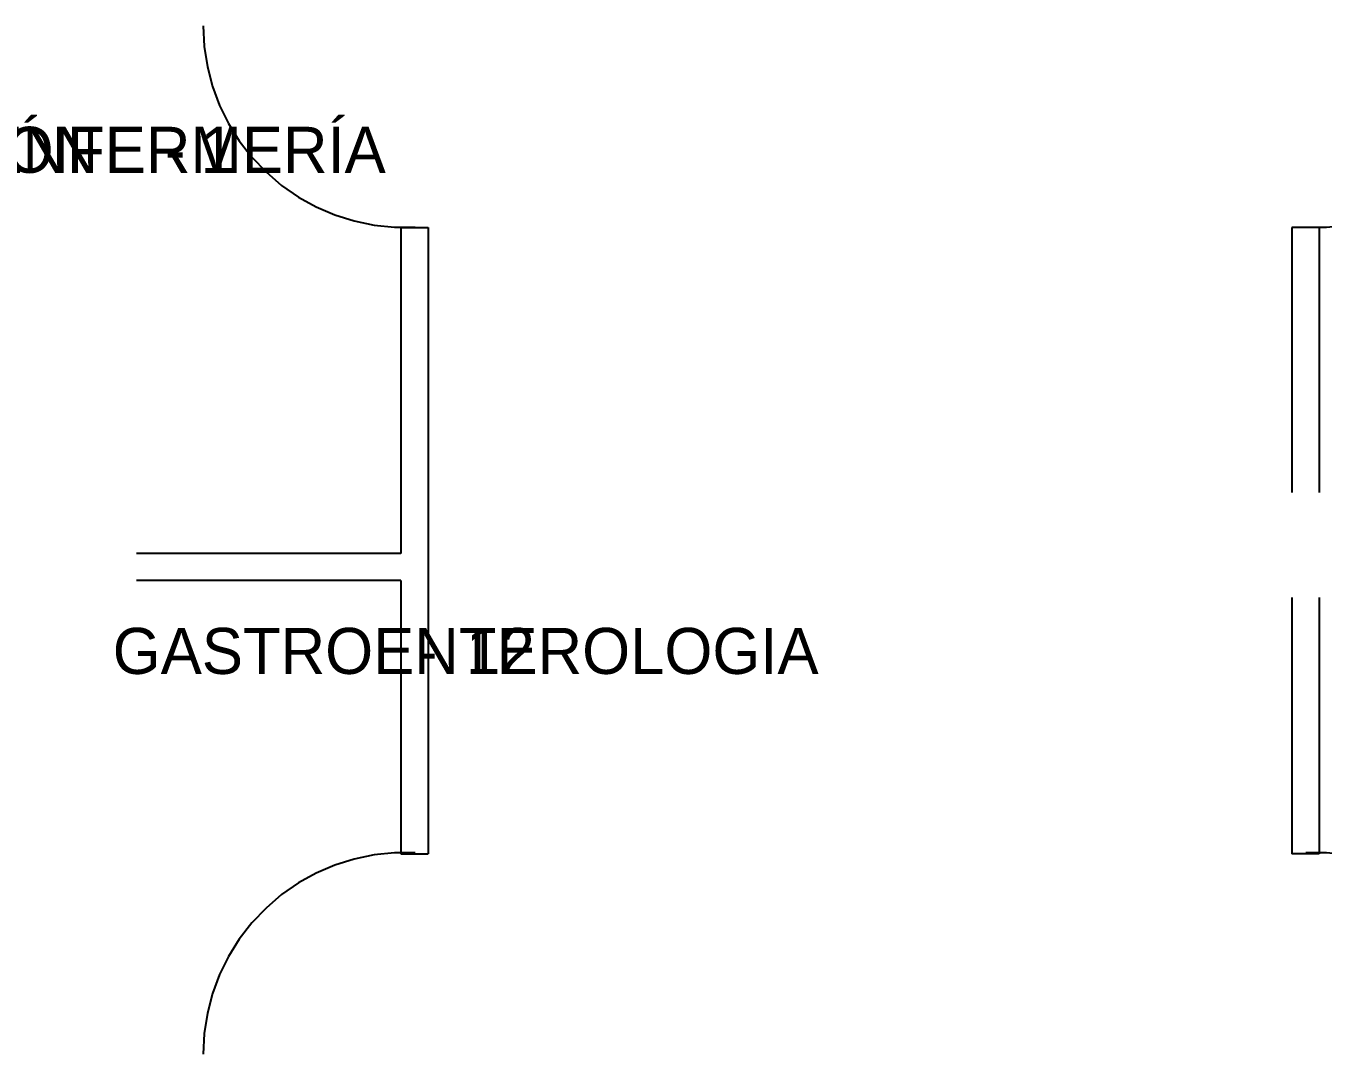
# Model space of a CAD drawing. Header units: metres. Extents: x 0 to 61, y 0 to 90.7.
# Drawn here: x 45.32 to 50.95, y 66.32 to 70.78 of the extents above; entities that cross this region are included whole.
import ezdxf

# ---------------------------------------------------------------- set-up
doc = ezdxf.new("R2010")
doc.units = ezdxf.units.M
for name, color, linetype in [('MURO_REAL', 7, 'Continuous'), ('PUERTA_REAL', 7, 'Continuous'), ('ROTULO_REAL', 7, 'Continuous')]:
    doc.layers.add(name, color=color, linetype=linetype)

msp = doc.modelspace()

# ---------------------------------------------------------------- linework, layer by layer
at = {"layer": 'MURO_REAL'}
for p, q in [((46.9469, 69.9037), (47.0645, 69.9037)), ((46.9469, 69.9037), (46.9469, 68.4882)), ((47.0645, 69.9037), (47.0645, 68.4882)), ((50.929, 69.9037), (50.8114, 69.9037)), ((50.8114, 69.9037), (50.8114, 68.7527)), ((50.929, 69.9037), (50.929, 68.7527)), ((46.9469, 68.4882), (45.8008, 68.4882)), ((47.0645, 68.4882), (47.0645, 68.3706)), ((46.9469, 68.3706), (45.8008, 68.3706)), ((46.9469, 68.3706), (46.9469, 67.1853)), ((47.0645, 68.3706), (47.0645, 67.1853)), ((50.8114, 68.2971), (50.8114, 67.1853)), ((50.929, 68.2971), (50.929, 67.1853)), ((46.9469, 67.1853), (47.0645, 67.1853)), ((50.929, 67.1853), (50.8114, 67.1853))]:
    msp.add_line(p, q, dxfattribs=at)
at = {"layer": 'PUERTA_REAL'}
for points in [[(46.0898, 70.778), (46.0944, 70.6887), (46.1079, 70.601), (46.1301, 70.5156), (46.1607, 70.4331), (46.1995, 70.354), (46.2461, 70.2791), (46.3003, 70.2089), (46.3619, 70.1441)], [(46.3619, 70.1441), (46.4298, 70.0859), (46.5027, 70.0353), (46.5799, 69.9926), (46.6608, 69.958), (46.7448, 69.9316), (46.8313, 69.9138), (46.9195, 69.9048), (47.0089, 69.9048)], [(50.8719, 69.9048), (50.9613, 69.9048), (51.0495, 69.9138), (51.136, 69.9316), (51.22, 69.958), (51.3009, 69.9926), (51.3782, 70.0353), (51.451, 70.0859), (51.5189, 70.1441)], [(47.0089, 67.1891), (46.9195, 67.1891), (46.8313, 67.1801), (46.7448, 67.1623), (46.6608, 67.1359), (46.5799, 67.1013), (46.5027, 67.0585), (46.4298, 67.008), (46.3619, 66.9498)], [(51.5189, 66.9498), (51.451, 67.008), (51.3782, 67.0585), (51.3009, 67.1013), (51.22, 67.1359), (51.136, 67.1623), (51.0495, 67.1801), (50.9613, 67.1891), (50.8719, 67.1891)], [(46.3619, 66.9498), (46.3003, 66.885), (46.2461, 66.8148), (46.1995, 66.7399), (46.1607, 66.6608), (46.1301, 66.5783), (46.1079, 66.4929), (46.0944, 66.4052), (46.0898, 66.3159)]]:
    msp.add_lwpolyline(points, dxfattribs=at)

# ---------------------------------------------------------------- texts
at = {"layer": 'ROTULO_REAL'}
for s, p in [('COORDINACIÓN', (43.5241, 70.1403)), ('ENFERMERÍA', (45.1278, 70.1403)), ('1', (46.0781, 70.1403)), ('-', (45.9236, 70.1403)), ('GASTROENTEROLOGIA', (45.6972, 67.9656)), ('12', (47.2298, 67.9656)), ('-', (47.0159, 67.9656))]:
    msp.add_text(s, height=0.2, dxfattribs=at).set_placement(p)

doc.saveas('drawing.dxf')
